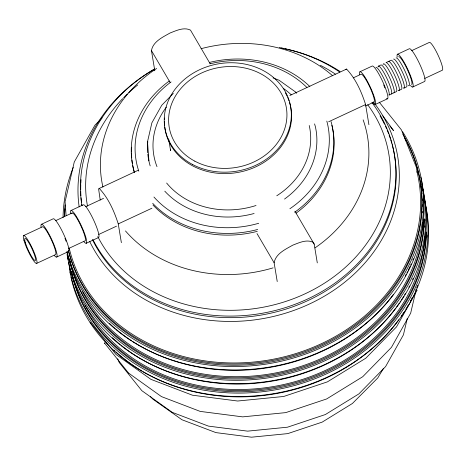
<?xml version="1.0" encoding="UTF-8"?>
<svg xmlns="http://www.w3.org/2000/svg" width="466" height="466" viewBox="0 0 466 466"><rect width="100%" height="100%" fill="white"/><g stroke="black" fill="none" stroke-linecap="round" stroke-linejoin="round"><path stroke-width="0.7" d="M154.799 70.762L151.462 50.619C152.953 41.561 162.902 37.059 170.119 32.975C176.375 30.575 183.919 26.853 190.483 30.115L210.102 63.673M277.235 281.563L274.13 262.807C275.616 253.754 285.565 249.252 292.782 245.163C299.038 242.769 306.581 239.046 313.152 242.308L314.189 244.137L317.294 262.894M65.153 201.405L74.269 161.976L94.924 125.208L102.054 117.933M147.536 141.623L151.887 122.808L161.749 105.264L173.311 93.456M407.307 318.354L403.422 334.85L385.58 366.596L358.861 393.916L325.35 414.548L287.481 427.2L247.597 431.143L208.413 426.105L172.269 412.352L141.827 390.677L119.255 362.536L117.706 358.756M415.614 291.966L410.674 313.14L391.452 347.351L362.729 376.72L326.637 398.954L285.74 412.62L242.67 416.872L200.199 411.402L161.457 396.601L128.587 373.085M417.146 290.184L396.479 326.922L365.822 358.197L327.412 381.864L283.695 396.473L237.648 401.022L192.417 395.203L150.885 379.336L115.993 354.451L90.177 322.233M383.384 368.542L377.763 377.955L352.424 403.48L322.187 422.114L287.772 433.613L251.529 437.19L215.921 432.611L181.95 419.744L152.72 399.024L150.489 396.607M138.14 170.294L98.582 188.753L100.213 200.054M345.906 69.399L346.553 69.067C355.774 78.806 361.517 91.86 365.589 104.553L368.921 124.696M289.846 95.501L346.553 69.067M359.933 71.77L372.223 66.038A18.063 2.924 65 0 1 383.466 83.286A18.063 2.924 65 0 1 386.553 98.547M397.492 54.266L409.323 48.749A18.063 2.924 65 0 1 419.598 63.848A18.063 2.924 65 0 1 424.596 81.486L412.76 87.002M353.269 77.869L361.08 74.228A15.349 2.487 65 0 1 369.806 87.055A15.349 2.487 65 0 1 374.058 102.048L365.594 105.992M378.427 66.143L380.949 64.966A15.349 2.487 65 0 1 389.681 77.799A15.349 2.487 65 0 1 393.927 92.786M411.775 50.602L429.367 42.4A15.349 2.487 65 0 1 438.092 55.233A15.349 2.487 65 0 1 442.345 70.22L424.753 78.422M41.404 224.309L53.241 218.793A18.063 2.924 65 0 1 63.51 233.897A18.063 2.924 65 0 1 68.508 251.535L56.677 257.051M70.995 210.521L83.286 204.795A18.063 2.924 65 0 1 93.555 219.894A18.063 2.924 65 0 1 98.553 237.532L86.262 243.258M23.655 235.575L42.552 226.773A15.349 2.487 65 0 1 51.277 239.6A15.349 2.487 65 0 1 55.53 254.593L36.633 263.395M55.699 220.645L72.143 212.979M85.75 206.636L103.534 198.353M328.658 121.76L365.589 104.553M398.983 90.433L401.506 89.251A15.349 2.487 65 0 0 397.259 74.263A15.349 2.487 65 0 0 388.533 61.436M404.034 88.074L406.562 86.897A15.349 2.487 65 0 0 402.309 71.91A15.349 2.487 65 0 0 393.584 59.077M121.37 242.664L118.265 223.907L151.899 208.232M375.206 104.506L387.496 98.78M68.677 248.46L85.115 240.8A15.349 2.487 65 0 0 80.001 224.006A15.349 2.487 65 0 0 71.781 213.737M98.728 234.456L116.506 226.167M273.047 77.927L279.058 80.228L295.625 92.035L296.615 93.247M99.235 188.427C108.456 198.161 114.193 211.215 118.265 223.907M104.436 342.819L104.768 343.366M379.231 102.159L401.43 129.915L416.237 166.997M389.867 126.012L393.49 130.538L382.889 115.888M104.57 343.11L128.762 373.307M294.92 211.18L314.189 244.137M151.462 50.619L170.043 82.342M256.993 233.548L274.13 262.807M314.562 123.892L315.296 126.379A85.01 72.556 -9.4 0 1 284.528 199.069M416.324 167.288L417.268 173.008M168.651 138.885L170.597 150.646L170.492 149.196M147.512 141.891L148.916 160.805M65.1 201.988L66.114 215.676M289.444 102.159A63.784 54.446 -9.4 0 1 239.483 172.135A63.784 54.446 -9.4 0 1 164.801 127.3M164.649 125.878A63.784 54.446 -9.4 0 1 164.463 121.579M164.521 119.436A63.784 54.446 -9.4 0 1 164.609 118.014M285.431 92.926A63.784 54.446 -9.4 0 1 287.085 96.124M287.685 97.441A63.784 54.446 -9.4 0 1 288.996 100.796M309.226 125.505A79.156 67.564 -9.4 0 1 276.769 195.778M256.038 205.494A79.156 67.564 -9.4 0 1 166.636 183.033M156.99 166.659A79.156 67.564 -9.4 0 1 166.356 107.128M283.672 88.622A79.156 67.564 -9.4 0 1 291.238 94.79M254.116 213.492A85.01 72.556 -9.4 0 1 164.789 191.182M150.18 165.913A85.01 72.556 -9.4 0 1 147.821 154.229M147.693 152.819A85.01 72.556 -9.4 0 1 147.809 141.536M326.806 121.073A97.476 83.198 -9.4 0 1 289.887 208.745M258.712 223.278A97.476 83.198 -9.4 0 1 153.937 197.019M138.821 171.203A97.476 83.198 -9.4 0 1 171.051 81.929M209.898 63.825A97.476 83.198 -9.4 0 1 306.919 87.48M331.052 121.585A101.664 86.775 -9.4 0 1 294.663 212.269M257.681 229.476A101.664 86.775 -9.4 0 1 152.697 203.327M134.435 172.21A101.664 86.775 -9.4 0 1 169.263 80.997M209.49 62.427A101.664 86.775 -9.4 0 1 309.861 86.548M331.879 125.337A101.664 86.775 -9.4 0 1 296.102 213.137M257.267 231.357A101.664 86.775 -9.4 0 1 152.976 205.028M134.313 172.542A101.664 86.775 -9.4 0 1 132.723 165.675M132.373 163.572A101.664 86.775 -9.4 0 1 131.925 160.036M131.732 157.904A101.664 86.775 -9.4 0 1 131.529 152.906M131.534 151.479A101.664 86.775 -9.4 0 1 131.703 147.215M363.136 119.855A134.732 114.997 -9.4 0 1 315.033 247.865M273.099 267.857A134.732 114.997 -9.4 0 1 125.465 230.92M102.939 187.076A134.732 114.997 -9.4 0 1 156.646 68.473M201.056 48.703A134.732 114.997 -9.4 0 1 332.625 75.748M367.697 104.716A152.906 130.515 -9.4 0 1 307.962 292.421A152.906 130.515 -9.4 0 1 97.79 236.577M87.486 206.1A152.906 130.515 -9.4 0 1 122.628 98.681M123.641 97.639A152.906 130.515 -9.4 0 1 127.276 94.05M128.878 92.548A152.906 130.515 -9.4 0 1 137.755 84.923M320.381 65.333A152.906 130.515 -9.4 0 1 335.374 74.123M371.932 102.503A158.318 135.128 -9.4 0 1 311.16 297.314A158.318 135.128 -9.4 0 1 93.089 239.897M81.9 205.57A158.318 135.128 -9.4 0 1 154.531 69.003M279.338 47.555A158.318 135.128 -9.4 0 1 339.737 72.044M392.162 144.664A158.318 135.128 -9.4 0 1 286.066 309.063A158.318 135.128 -9.4 0 1 92.373 239.501M81.94 205.71A158.318 135.128 -9.4 0 1 81.736 204.277M81.468 202.116A158.318 135.128 -9.4 0 1 81.049 197.782M80.898 195.604A158.318 135.128 -9.4 0 1 80.729 191.246M80.705 189.796A158.318 135.128 -9.4 0 1 80.775 184.717M80.834 183.272A158.318 135.128 -9.4 0 1 81.061 179.678M380.046 115.871A158.318 135.128 -9.4 0 1 384.514 124.23M385.452 126.216A158.318 135.128 -9.4 0 1 386.646 128.89M387.217 130.235A158.318 135.128 -9.4 0 1 388.574 133.626M389.087 134.994A158.318 135.128 -9.4 0 1 390.287 138.431M390.735 139.812A158.318 135.128 -9.4 0 1 391.778 143.272M373.307 101.815A161.259 137.645 -9.4 0 1 312.867 302.37A161.259 137.645 -9.4 0 1 89.629 241.336M79.156 206.875A161.259 137.645 -9.4 0 1 154.316 69.242M281.458 48.074A161.259 137.645 -9.4 0 1 283.59 48.499M285 48.796A161.259 137.645 -9.4 0 1 287.108 49.262M288.501 49.588A161.259 137.645 -9.4 0 1 340.034 71.473M416.942 171.61A178.134 152.044 -9.4 0 1 278.662 358.115A178.134 152.044 -9.4 0 1 69.154 248.034M402.874 134.161A179.404 153.133 -9.4 0 1 302.603 352.482A179.404 153.133 -9.4 0 1 68.415 250.359M64.384 216.434A179.404 153.133 -9.4 0 1 65.03 204.889M407.278 142.887A179.404 153.133 -9.4 0 1 297.698 355.36A179.404 153.133 -9.4 0 1 68.438 250.848M64.623 215.414A179.404 153.133 -9.4 0 1 64.978 208.867M404.872 138.437A179.404 153.133 -9.4 0 1 406.608 141.606M402.589 131.709A180.93 154.432 -9.4 0 1 304.805 354.346A180.93 154.432 -9.4 0 1 66.947 251.18M63.061 217.505A180.93 154.432 -9.4 0 1 73.244 167.457M420.763 177.004A180.93 154.432 -9.4 0 1 278.726 365.292A180.93 154.432 -9.4 0 1 67.011 252.496M420.949 185.858A179.404 153.133 -9.4 0 1 421.281 188.025M421.841 192.376A179.404 153.133 -9.4 0 1 421.992 193.839M422.406 198.953A179.404 153.133 -9.4 0 1 422.481 200.421M422.627 204.819A179.404 153.133 -9.4 0 1 422.639 206.287M422.563 211.413A179.404 153.133 -9.4 0 1 422.505 212.869M422.72 222.765A178.134 152.044 -9.4 0 1 277.637 372.544A178.134 152.044 -9.4 0 1 82.552 291.763M424.124 219.107A179.404 153.133 -9.4 0 1 259.719 376.47A179.404 153.133 -9.4 0 1 69.55 259.218M424.345 218.822A179.404 153.133 -9.4 0 1 259.917 377.646A179.404 153.133 -9.4 0 1 69.446 258.98M421.619 183.854A180.93 154.432 -9.4 0 1 277.55 376.219A180.93 154.432 -9.4 0 1 67.052 254.372M422.709 189.347A180.93 154.432 -9.4 0 1 279.769 379.283A180.93 154.432 -9.4 0 1 68.525 262.731M67.855 259.195A180.93 154.432 -9.4 0 1 67.5 257.063M424.91 219.288A179.404 153.133 -9.4 0 1 424.916 220.756M424.811 225.876A179.404 153.133 -9.4 0 1 424.747 227.332M424.806 236.303A178.134 152.044 -9.4 0 1 279.763 385.365A178.134 152.044 -9.4 0 1 85.01 305.23M426.244 231.922A179.404 153.133 -9.4 0 1 261.42 389.337A179.404 153.133 -9.4 0 1 71.519 271.329M426.454 232.371A179.404 153.133 -9.4 0 1 262.457 390.415A179.404 153.133 -9.4 0 1 71.863 273.216M423.745 196.675A180.93 154.432 -9.4 0 1 280.497 388.871A180.93 154.432 -9.4 0 1 69.417 268.614M425.161 203.555A180.93 154.432 -9.4 0 1 281.895 392.098A180.93 154.432 -9.4 0 1 70.937 276.955M70.506 274.847A180.93 154.432 -9.4 0 1 69.982 272.016M427.031 235.039A179.404 153.133 -9.4 0 1 426.984 237.235M413.33 258.671A179.404 153.133 -9.4 0 1 412.818 259.97M411.187 263.861A179.404 153.133 -9.4 0 1 410.616 265.154M410.033 266.447A179.404 153.133 -9.4 0 1 408.199 270.309M407.558 271.591A179.404 153.133 -9.4 0 1 406.905 272.866M406.241 274.142A179.404 153.133 -9.4 0 1 405.216 276.047M393.479 294.372A179.404 153.133 -9.4 0 1 132.664 341.485M131.447 340.693A179.404 153.133 -9.4 0 1 116.401 329.561M115.318 328.647A179.404 153.133 -9.4 0 1 109.557 323.497M413.179 278.237A179.404 153.133 -9.4 0 1 412.602 279.53M409.509 285.961A179.404 153.133 -9.4 0 1 408.851 287.237M405.356 293.557A179.404 153.133 -9.4 0 1 404.616 294.803M403.871 296.05A179.404 153.133 -9.4 0 1 401.552 299.743M400.754 300.96A179.404 153.133 -9.4 0 1 399.95 302.166M399.129 303.372A179.404 153.133 -9.4 0 1 396.613 306.931M395.756 308.108A179.404 153.133 -9.4 0 1 121.44 345.551M120.327 344.654A179.404 153.133 -9.4 0 1 112.335 337.71M417.722 285.221A179.404 153.133 -9.4 0 1 416.686 287.819M416.138 289.118A179.404 153.133 -9.4 0 1 415.585 290.411M412.276 297.5A179.404 153.133 -9.4 0 1 411.629 298.782M410.971 300.057A179.404 153.133 -9.4 0 1 410.296 301.333M408.204 305.119A179.404 153.133 -9.4 0 1 407.476 306.378M406.742 307.624A179.404 153.133 -9.4 0 1 405.991 308.865M403.673 312.558A179.404 153.133 -9.4 0 1 402.88 313.775M402.071 314.987A179.404 153.133 -9.4 0 1 401.255 316.193M398.739 319.752A179.404 153.133 -9.4 0 1 143.266 371.833M142.008 371.093A179.404 153.133 -9.4 0 1 116.005 351.947M114.974 351.003A179.404 153.133 -9.4 0 1 113.949 350.053M397.195 57.091A18.063 2.924 65 0 1 407.762 69.364A18.063 2.924 65 0 1 410.424 85.447M398.64 56.724A15.349 2.487 65 0 1 407.366 69.556A15.349 2.487 65 0 1 411.612 84.544M383.704 84.963A15.349 2.487 65 0 1 384.84 87.876M359.641 74.595A18.063 2.924 65 0 1 370.202 86.868A18.063 2.924 65 0 1 372.864 102.945M396.112 57.901A15.349 2.487 65 0 1 405.665 72.556A15.349 2.487 65 0 1 408.286 85.528M403.236 87.882A15.349 2.487 65 0 0 400.614 74.909A15.349 2.487 65 0 0 391.056 60.254L386.005 62.613A15.349 2.487 65 0 1 395.558 77.269A15.349 2.487 65 0 1 398.18 90.235M383.122 64.541A15.349 2.487 65 0 1 391.341 74.81A15.349 2.487 65 0 1 396.455 91.61L388.877 95.14A15.349 2.487 65 0 0 384.625 80.152A15.349 2.487 65 0 0 375.899 67.32M378.066 66.894A15.349 2.487 65 0 1 386.285 77.17A15.349 2.487 65 0 1 391.399 93.963M41.107 227.14A18.063 2.924 65 0 1 51.674 239.413A18.063 2.924 65 0 1 54.336 255.49M64.96 238.312A15.349 2.487 65 0 1 66.056 241.184M70.698 213.346A18.063 2.924 65 0 1 81.265 225.62A18.063 2.924 65 0 1 83.927 241.703M192.371 164.393A63.784 54.446 -9.4 0 0 291.192 118.341A63.784 54.446 -9.4 0 0 199.78 69.638A63.784 54.446 -9.4 0 0 192.371 164.393M194.817 161.154A59.38 50.683 -9.4 0 0 286.811 118.277A59.38 50.683 -9.4 0 0 201.714 72.941A59.38 50.683 -9.4 0 0 194.817 161.154M23.976 240.415A15.349 2.487 65 0 0 35.835 263.203A15.349 2.487 65 0 0 30.628 244.842A15.349 2.487 65 0 0 23.976 240.415M25.251 242.285A12.18 1.969 65 0 0 34.659 260.372A12.18 1.969 65 0 0 30.529 245.803A12.18 1.969 65 0 0 25.251 242.285"/></g></svg>
